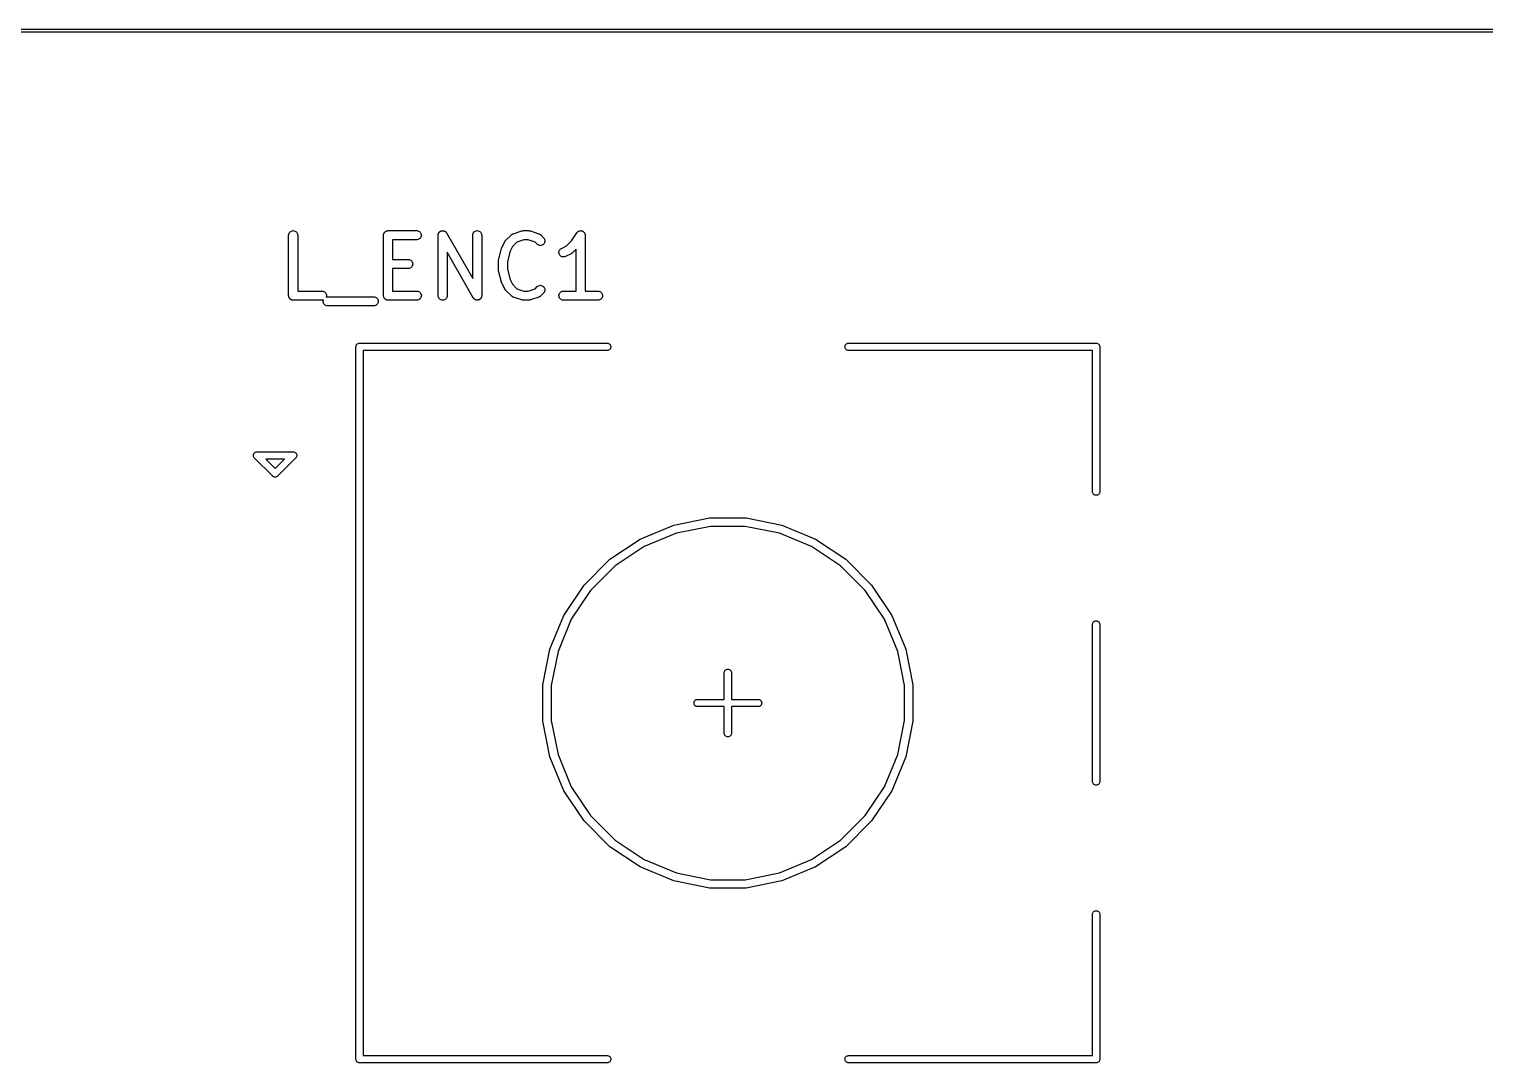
# Model space of a CAD drawing. Header units: millimetres. Extents: x 17 to 402, y -127 to -24.
# Drawn here: x 40.76 to 64.87, y -42.5 to -25.38 of the extents above; entities that cross this region are included whole.
import ezdxf

# ---------------------------------------------------------------- set-up
doc = ezdxf.new("R2010")
doc.units = ezdxf.units.MM
doc.header["$LTSCALE"] = 25.4
doc.layers.add('BLACK', color=7, linetype='CONTINUOUS')

msp = doc.modelspace()

# ---------------------------------------------------------------- linework, layer by layer
at = {"layer": 'BLACK', "linetype": 'Continuous'}
for p, q in [((19.049, -25.375), (400.05, -25.375)), ((400.05, -25.425), (19.05, -25.425)), ((45.056, -28.787), (45.058, -28.773)), ((45.056, -28.788), (45.056, -28.787)), ((45.056, -29.788), (45.056, -28.788)), ((45.058, -28.773), (45.062, -28.759)), ((45.062, -28.759), (45.069, -28.746)), ((45.069, -28.746), (45.079, -28.735)), ((45.079, -28.735), (45.09, -28.726)), ((45.09, -28.726), (45.103, -28.719)), ((45.103, -28.719), (45.117, -28.715)), ((45.117, -28.715), (45.131, -28.713)), ((45.131, -28.713), (45.146, -28.715)), ((45.146, -28.715), (45.16, -28.719)), ((45.16, -28.719), (45.173, -28.726)), ((45.173, -28.726), (45.184, -28.736)), ((45.184, -28.736), (45.193, -28.747)), ((45.193, -28.747), (45.2, -28.76)), ((45.2, -28.76), (45.205, -28.774)), ((45.205, -28.774), (45.206, -28.788)), ((45.206, -28.788), (45.206, -29.713)), ((46.628, -28.78), (46.629, -28.773)), ((46.628, -28.787), (46.628, -28.78)), ((46.628, -28.788), (46.628, -28.787)), ((46.628, -29.788), (46.628, -28.788)), ((46.628, -28.788), (46.628, -28.788)), ((46.628, -28.788), (46.628, -28.788)), ((46.628, -28.788), (46.628, -28.788)), ((46.629, -28.773), (46.631, -28.766)), ((46.629, -28.773), (46.629, -28.773)), ((46.629, -28.773), (46.629, -28.773)), ((46.631, -28.766), (46.633, -28.759)), ((46.633, -28.759), (46.637, -28.753)), ((46.633, -28.759), (46.633, -28.759)), ((46.633, -28.759), (46.633, -28.759)), ((46.637, -28.753), (46.64, -28.746)), ((46.64, -28.746), (46.645, -28.741)), ((46.64, -28.746), (46.64, -28.746)), ((46.64, -28.746), (46.64, -28.746)), ((46.645, -28.741), (46.65, -28.735)), ((46.65, -28.735), (46.655, -28.73)), ((46.65, -28.735), (46.65, -28.735)), ((46.65, -28.735), (46.65, -28.735)), ((46.655, -28.73), (46.661, -28.726)), ((46.661, -28.726), (46.668, -28.722)), ((46.661, -28.726), (46.661, -28.726)), ((46.661, -28.726), (46.661, -28.726)), ((46.668, -28.722), (46.674, -28.719)), ((46.674, -28.719), (46.681, -28.717)), ((46.674, -28.719), (46.674, -28.719)), ((46.674, -28.719), (46.674, -28.719)), ((46.681, -28.717), (46.688, -28.715)), ((46.688, -28.715), (46.695, -28.714)), ((46.688, -28.715), (46.688, -28.715)), ((46.688, -28.715), (46.688, -28.715)), ((46.695, -28.714), (46.702, -28.713)), ((46.702, -28.713), (47.179, -28.713)), ((47.179, -28.863), (46.777, -28.863)), ((46.777, -28.863), (46.777, -29.19)), ((47.179, -28.713), (47.18, -28.713)), ((47.193, -28.862), (47.179, -28.863)), ((47.18, -28.713), (47.194, -28.715)), ((47.207, -28.858), (47.193, -28.862)), ((47.194, -28.715), (47.208, -28.72)), ((47.22, -28.851), (47.207, -28.858)), ((47.208, -28.72), (47.221, -28.726)), ((47.232, -28.842), (47.22, -28.851)), ((47.221, -28.726), (47.232, -28.736)), ((47.232, -28.736), (47.241, -28.747)), ((47.241, -28.83), (47.232, -28.842)), ((47.241, -28.747), (47.248, -28.76)), ((47.248, -28.818), (47.241, -28.83)), ((47.248, -28.76), (47.252, -28.774)), ((47.252, -28.803), (47.248, -28.818)), ((47.252, -28.774), (47.254, -28.789)), ((47.254, -28.789), (47.252, -28.803)), ((47.532, -28.787), (47.533, -28.785)), ((47.532, -28.788), (47.532, -28.787)), ((47.532, -29.788), (47.532, -28.788)), ((47.533, -28.777), (47.534, -28.773)), ((47.533, -28.782), (47.533, -28.777)), ((47.533, -28.785), (47.533, -28.782)), ((47.534, -28.773), (47.535, -28.77)), ((47.535, -28.768), (47.537, -28.763)), ((47.535, -28.77), (47.535, -28.768)), ((47.537, -28.763), (47.538, -28.759)), ((47.538, -28.759), (47.539, -28.757)), ((47.539, -28.757), (47.54, -28.754)), ((47.54, -28.754), (47.543, -28.75)), ((47.543, -28.75), (47.545, -28.746)), ((47.545, -28.746), (47.547, -28.744)), ((47.547, -28.744), (47.548, -28.742)), ((47.548, -28.742), (47.552, -28.739)), ((47.552, -28.739), (47.555, -28.735)), ((47.555, -28.735), (47.557, -28.733)), ((47.557, -28.733), (47.558, -28.731)), ((47.558, -28.731), (47.562, -28.729)), ((47.562, -28.729), (47.566, -28.726)), ((47.566, -28.726), (47.568, -28.724)), ((47.568, -28.724), (47.57, -28.723)), ((47.57, -28.723), (47.575, -28.721)), ((47.575, -28.721), (47.579, -28.719)), ((47.579, -28.719), (47.582, -28.718)), ((47.582, -28.718), (47.584, -28.717)), ((47.584, -28.717), (47.588, -28.716)), ((47.588, -28.716), (47.593, -28.715)), ((47.593, -28.715), (47.596, -28.714)), ((47.596, -28.714), (47.598, -28.714)), ((47.598, -28.714), (47.603, -28.714)), ((47.603, -28.714), (47.608, -28.713)), ((47.608, -28.713), (47.61, -28.714)), ((47.61, -28.714), (47.613, -28.714)), ((47.613, -28.714), (47.617, -28.714)), ((47.617, -28.714), (47.622, -28.715)), ((47.622, -28.715), (47.625, -28.716)), ((47.625, -28.716), (47.627, -28.716)), ((47.627, -28.716), (47.632, -28.718)), ((47.632, -28.718), (47.636, -28.719)), ((47.636, -28.719), (47.638, -28.721)), ((47.638, -28.721), (47.641, -28.721)), ((47.641, -28.721), (47.645, -28.724)), ((47.645, -28.724), (47.649, -28.726)), ((47.649, -28.726), (47.651, -28.728)), ((47.651, -28.728), (47.653, -28.729)), ((47.653, -28.729), (47.657, -28.732)), ((47.657, -28.732), (47.66, -28.736)), ((47.66, -28.736), (47.662, -28.738)), ((47.662, -28.738), (47.664, -28.739)), ((47.664, -28.739), (47.667, -28.743)), ((47.667, -28.743), (47.67, -28.747)), ((47.67, -28.747), (47.671, -28.749)), ((47.671, -28.749), (47.672, -28.751)), ((47.672, -28.751), (48.104, -29.506)), ((48.104, -28.787), (48.105, -28.773)), ((48.104, -28.788), (48.104, -28.787)), ((48.104, -29.506), (48.104, -28.788)), ((48.105, -28.773), (48.11, -28.759)), ((48.11, -28.759), (48.117, -28.746)), ((48.117, -28.746), (48.126, -28.735)), ((48.126, -28.735), (48.138, -28.726)), ((48.138, -28.726), (48.151, -28.719)), ((48.151, -28.719), (48.164, -28.715)), ((48.164, -28.715), (48.179, -28.713)), ((48.179, -28.713), (48.194, -28.715)), ((48.194, -28.715), (48.208, -28.719)), ((48.208, -28.719), (48.221, -28.726)), ((48.221, -28.726), (48.232, -28.736)), ((48.232, -28.736), (48.241, -28.747)), ((48.241, -28.747), (48.248, -28.76)), ((48.248, -28.76), (48.252, -28.774)), ((48.252, -28.774), (48.254, -28.788)), ((48.254, -28.788), (48.254, -29.788)), ((48.588, -28.993), (48.635, -28.898)), ((48.635, -28.898), (48.636, -28.897)), ((48.636, -28.897), (48.638, -28.893)), ((48.638, -28.893), (48.64, -28.889)), ((48.64, -28.889), (48.642, -28.887)), ((48.642, -28.887), (48.644, -28.884)), ((48.644, -28.884), (48.647, -28.882)), ((48.647, -28.882), (48.649, -28.878)), ((48.649, -28.878), (48.745, -28.783)), ((48.745, -28.782), (48.747, -28.781)), ((48.745, -28.783), (48.745, -28.782)), ((48.747, -28.781), (48.749, -28.779)), ((48.749, -28.779), (48.753, -28.776)), ((48.753, -28.776), (48.757, -28.773)), ((48.757, -28.773), (48.759, -28.772)), ((48.759, -28.772), (48.761, -28.771)), ((48.761, -28.771), (48.765, -28.769)), ((48.838, -28.902), (48.764, -28.976)), ((48.765, -28.769), (48.77, -28.766)), ((48.77, -28.766), (48.772, -28.766)), ((48.772, -28.766), (48.774, -28.765)), ((48.774, -28.765), (48.917, -28.717)), ((48.953, -28.863), (48.838, -28.902)), ((48.917, -28.717), (48.918, -28.717)), ((48.918, -28.717), (48.922, -28.716)), ((48.922, -28.716), (48.926, -28.715)), ((48.926, -28.715), (48.929, -28.714)), ((48.929, -28.714), (48.932, -28.714)), ((48.932, -28.714), (48.936, -28.714)), ((48.936, -28.714), (48.94, -28.713)), ((48.94, -28.713), (49.036, -28.713)), ((49.024, -28.863), (48.953, -28.863)), ((49.138, -28.902), (49.024, -28.863)), ((49.036, -28.713), (49.037, -28.713)), ((49.037, -28.713), (49.041, -28.714)), ((49.041, -28.714), (49.045, -28.714)), ((49.045, -28.714), (49.048, -28.715)), ((49.048, -28.715), (49.051, -28.715)), ((49.051, -28.715), (49.055, -28.716)), ((49.055, -28.716), (49.06, -28.717)), ((49.06, -28.717), (49.202, -28.765)), ((49.173, -28.937), (49.138, -28.902)), ((49.202, -28.765), (49.203, -28.765)), ((49.203, -28.765), (49.205, -28.766)), ((49.205, -28.766), (49.207, -28.767)), ((49.207, -28.767), (49.212, -28.769)), ((49.212, -28.769), (49.217, -28.771)), ((49.217, -28.771), (49.218, -28.773)), ((49.218, -28.773), (49.22, -28.774)), ((49.22, -28.774), (49.224, -28.777)), ((49.224, -28.777), (49.229, -28.78)), ((49.229, -28.78), (49.23, -28.782)), ((49.23, -28.782), (49.232, -28.783)), ((49.232, -28.783), (49.279, -28.831)), ((49.279, -28.831), (49.28, -28.831)), ((49.288, -28.926), (49.279, -28.937)), ((49.28, -28.831), (49.289, -28.843)), ((49.295, -28.913), (49.288, -28.926)), ((49.289, -28.843), (49.296, -28.856)), ((49.3, -28.899), (49.295, -28.913)), ((49.296, -28.856), (49.3, -28.87)), ((49.3, -28.87), (49.301, -28.884)), ((49.301, -28.884), (49.3, -28.899)), ((49.658, -28.965), (49.739, -28.883)), ((49.739, -28.883), (49.83, -28.747)), ((49.83, -28.747), (49.831, -28.746)), ((49.831, -28.746), (49.836, -28.74)), ((49.831, -28.746), (49.831, -28.746)), ((49.831, -28.746), (49.831, -28.746)), ((49.831, -28.746), (49.831, -28.746)), ((49.836, -28.74), (49.84, -28.735)), ((49.84, -28.735), (49.846, -28.73)), ((49.84, -28.735), (49.84, -28.735)), ((49.84, -28.735), (49.84, -28.735)), ((49.846, -28.73), (49.852, -28.726)), ((49.852, -28.726), (49.859, -28.722)), ((49.852, -28.726), (49.852, -28.726)), ((49.852, -28.726), (49.852, -28.726)), ((49.859, -28.722), (49.865, -28.719)), ((49.865, -28.719), (49.872, -28.717)), ((49.865, -28.719), (49.865, -28.719)), ((49.865, -28.719), (49.865, -28.719)), ((49.872, -28.717), (49.879, -28.715)), ((49.879, -28.715), (49.886, -28.714)), ((49.879, -28.715), (49.879, -28.715)), ((49.879, -28.715), (49.879, -28.715)), ((49.886, -28.714), (49.893, -28.713)), ((49.893, -28.713), (49.893, -28.713)), ((49.893, -28.713), (49.901, -28.714)), ((49.893, -28.713), (49.893, -28.713)), ((49.901, -28.714), (49.908, -28.715)), ((49.908, -28.715), (49.908, -28.715)), ((49.908, -28.715), (49.908, -28.715)), ((49.908, -28.715), (49.916, -28.717)), ((49.916, -28.717), (49.922, -28.719)), ((49.922, -28.719), (49.922, -28.719)), ((49.922, -28.719), (49.922, -28.719)), ((49.922, -28.719), (49.929, -28.723)), ((49.929, -28.723), (49.935, -28.726)), ((49.935, -28.726), (49.935, -28.726)), ((49.935, -28.726), (49.935, -28.726)), ((49.935, -28.726), (49.94, -28.731)), ((49.94, -28.731), (49.946, -28.736)), ((49.946, -28.736), (49.946, -28.736)), ((49.946, -28.736), (49.946, -28.736)), ((49.946, -28.736), (49.951, -28.742)), ((49.951, -28.742), (49.955, -28.747)), ((49.955, -28.747), (49.955, -28.747)), ((49.955, -28.747), (49.955, -28.747)), ((49.955, -28.747), (49.959, -28.754)), ((49.959, -28.754), (49.962, -28.76)), ((49.962, -28.76), (49.962, -28.76)), ((49.962, -28.76), (49.962, -28.76)), ((49.962, -28.76), (49.964, -28.767)), ((49.964, -28.767), (49.966, -28.774)), ((49.966, -28.774), (49.966, -28.774)), ((49.966, -28.774), (49.966, -28.774)), ((49.966, -28.774), (49.967, -28.781)), ((49.967, -28.781), (49.968, -28.788)), ((49.968, -28.788), (49.968, -29.713)), ((48.113, -29.826), (47.682, -29.071)), ((47.682, -29.071), (47.682, -29.788)), ((48.534, -29.199), (48.582, -29.008)), ((48.582, -29.008), (48.582, -29.007)), ((48.582, -29.007), (48.582, -29.007)), ((48.582, -29.007), (48.583, -29.007)), ((48.583, -29.007), (48.585, -29)), ((48.585, -29), (48.587, -28.994)), ((48.587, -28.994), (48.588, -28.993)), ((48.588, -28.993), (48.588, -28.993)), ((48.726, -29.053), (48.682, -29.226)), ((48.764, -28.976), (48.726, -29.053)), ((49.185, -28.946), (49.173, -28.937)), ((49.198, -28.953), (49.185, -28.946)), ((49.211, -28.957), (49.198, -28.953)), ((49.226, -28.959), (49.211, -28.957)), ((49.24, -28.957), (49.226, -28.959)), ((49.255, -28.953), (49.24, -28.957)), ((49.268, -28.946), (49.255, -28.953)), ((49.279, -28.937), (49.268, -28.946)), ((49.532, -29.079), (49.533, -29.064)), ((49.535, -29.093), (49.532, -29.079)), ((49.533, -29.064), (49.536, -29.05)), ((49.54, -29.107), (49.535, -29.093)), ((49.536, -29.05), (49.542, -29.037)), ((49.548, -29.12), (49.54, -29.107)), ((49.542, -29.037), (49.551, -29.025)), ((49.557, -29.13), (49.548, -29.12)), ((49.551, -29.025), (49.561, -29.015)), ((49.569, -29.139), (49.557, -29.13)), ((49.561, -29.015), (49.574, -29.007)), ((49.583, -29.145), (49.569, -29.139)), ((49.574, -29.007), (49.658, -28.965)), ((49.597, -29.148), (49.583, -29.145)), ((49.612, -29.149), (49.597, -29.148)), ((49.626, -29.147), (49.612, -29.149)), ((49.64, -29.142), (49.626, -29.147)), ((49.641, -29.141), (49.64, -29.142)), ((49.736, -29.094), (49.641, -29.141)), ((49.74, -29.091), (49.736, -29.094)), ((49.743, -29.089), (49.74, -29.091)), ((49.746, -29.087), (49.743, -29.089)), ((49.748, -29.086), (49.746, -29.087)), ((49.751, -29.083), (49.748, -29.086)), ((49.755, -29.08), (49.751, -29.083)), ((49.756, -29.079), (49.755, -29.08)), ((49.818, -29.017), (49.756, -29.079)), ((49.818, -29.713), (49.818, -29.017)), ((46.777, -29.19), (47.036, -29.19)), ((47.036, -29.34), (46.777, -29.34)), ((46.777, -29.34), (46.777, -29.713)), ((47.036, -29.19), (47.037, -29.19)), ((47.05, -29.338), (47.036, -29.34)), ((47.037, -29.19), (47.051, -29.191)), ((47.064, -29.334), (47.05, -29.338)), ((47.051, -29.191), (47.065, -29.196)), ((47.077, -29.327), (47.064, -29.334)), ((47.065, -29.196), (47.078, -29.203)), ((47.089, -29.318), (47.077, -29.327)), ((47.078, -29.203), (47.089, -29.212)), ((47.089, -29.212), (47.098, -29.223)), ((47.098, -29.307), (47.089, -29.318)), ((47.098, -29.223), (47.105, -29.236)), ((47.105, -29.294), (47.098, -29.307)), ((47.105, -29.236), (47.109, -29.251)), ((47.109, -29.28), (47.105, -29.294)), ((47.109, -29.251), (47.111, -29.265)), ((47.111, -29.265), (47.109, -29.28)), ((48.532, -29.213), (48.533, -29.207)), ((48.532, -29.215), (48.532, -29.213)), ((48.532, -29.216), (48.532, -29.215)), ((48.532, -29.217), (48.532, -29.216)), ((48.532, -29.36), (48.532, -29.217)), ((48.532, -29.361), (48.532, -29.36)), ((48.532, -29.362), (48.532, -29.361)), ((48.533, -29.368), (48.532, -29.362)), ((48.533, -29.207), (48.534, -29.201)), ((48.534, -29.374), (48.533, -29.368)), ((48.534, -29.2), (48.534, -29.199)), ((48.534, -29.201), (48.534, -29.2)), ((48.534, -29.376), (48.534, -29.374)), ((48.534, -29.377), (48.534, -29.376)), ((48.534, -29.378), (48.534, -29.377)), ((48.582, -29.568), (48.534, -29.378)), ((48.682, -29.226), (48.682, -29.35)), ((48.682, -29.35), (48.726, -29.524)), ((48.582, -29.569), (48.582, -29.568)), ((48.585, -29.576), (48.582, -29.569)), ((48.582, -29.569), (48.582, -29.569)), ((48.587, -29.582), (48.585, -29.576)), ((48.587, -29.583), (48.587, -29.582)), ((48.588, -29.584), (48.587, -29.583)), ((48.587, -29.583), (48.587, -29.583)), ((48.635, -29.679), (48.588, -29.584)), ((48.726, -29.524), (48.764, -29.601)), ((48.764, -29.601), (48.838, -29.675)), ((49.138, -29.675), (49.173, -29.64)), ((49.173, -29.64), (49.174, -29.639)), ((49.174, -29.639), (49.185, -29.63)), ((49.185, -29.63), (49.198, -29.624)), ((49.198, -29.624), (49.213, -29.619)), ((49.213, -29.619), (49.227, -29.618)), ((49.227, -29.618), (49.241, -29.62)), ((49.241, -29.62), (49.255, -29.624)), ((49.255, -29.624), (49.268, -29.631)), ((49.268, -29.631), (49.28, -29.641)), ((49.28, -29.641), (49.289, -29.652)), ((49.289, -29.652), (49.296, -29.665)), ((45.057, -29.795), (45.056, -29.788)), ((45.057, -29.802), (45.057, -29.795)), ((45.057, -29.803), (45.057, -29.802)), ((45.059, -29.81), (45.057, -29.803)), ((45.057, -29.803), (45.057, -29.803)), ((45.061, -29.817), (45.059, -29.81)), ((45.062, -29.817), (45.061, -29.817)), ((45.065, -29.823), (45.062, -29.817)), ((45.062, -29.817), (45.062, -29.817)), ((45.068, -29.83), (45.065, -29.823)), ((45.073, -29.835), (45.068, -29.83)), ((45.068, -29.83), (45.068, -29.83)), ((45.068, -29.83), (45.068, -29.83)), ((45.077, -29.841), (45.073, -29.835)), ((45.078, -29.841), (45.077, -29.841)), ((45.083, -29.846), (45.078, -29.841)), ((45.078, -29.841), (45.078, -29.841)), ((45.089, -29.85), (45.083, -29.846)), ((45.089, -29.851), (45.089, -29.85)), ((45.089, -29.85), (45.089, -29.85)), ((45.095, -29.854), (45.089, -29.851)), ((45.102, -29.857), (45.095, -29.854)), ((45.109, -29.86), (45.102, -29.857)), ((45.102, -29.857), (45.102, -29.857)), ((45.102, -29.857), (45.102, -29.857)), ((45.115, -29.862), (45.109, -29.86)), ((45.116, -29.862), (45.115, -29.862)), ((45.123, -29.863), (45.116, -29.862)), ((45.116, -29.862), (45.116, -29.862)), ((45.13, -29.863), (45.123, -29.863)), ((45.131, -29.863), (45.13, -29.863)), ((45.13, -29.863), (45.13, -29.863)), ((45.13, -29.863), (45.13, -29.863)), ((45.13, -29.863), (45.13, -29.863)), ((45.607, -29.863), (45.131, -29.863)), ((45.206, -29.713), (45.607, -29.713)), ((45.607, -29.713), (45.608, -29.713)), ((45.622, -29.862), (45.607, -29.863)), ((45.608, -29.713), (45.623, -29.715)), ((45.632, -29.859), (45.622, -29.862)), ((45.623, -29.715), (45.637, -29.72)), ((45.628, -29.883), (45.629, -29.869)), ((45.629, -29.898), (45.628, -29.883)), ((45.629, -29.869), (45.632, -29.859)), ((45.633, -29.912), (45.629, -29.898)), ((45.637, -29.72), (45.65, -29.726)), ((45.65, -29.726), (45.661, -29.736)), ((45.661, -29.736), (45.67, -29.747)), ((45.67, -29.747), (45.677, -29.76)), ((45.677, -29.76), (45.681, -29.774)), ((45.681, -29.803), (45.678, -29.813)), ((45.678, -29.813), (45.688, -29.81)), ((45.681, -29.774), (45.682, -29.789)), ((45.682, -29.789), (45.681, -29.803)), ((45.688, -29.81), (45.702, -29.809)), ((45.702, -29.809), (46.464, -29.809)), ((46.464, -29.809), (46.465, -29.809)), ((46.465, -29.809), (46.48, -29.81)), ((46.48, -29.81), (46.494, -29.815)), ((46.494, -29.815), (46.507, -29.822)), ((46.507, -29.822), (46.518, -29.831)), ((46.518, -29.831), (46.527, -29.842)), ((46.527, -29.842), (46.534, -29.855)), ((46.534, -29.855), (46.538, -29.87)), ((46.538, -29.899), (46.534, -29.913)), ((46.538, -29.87), (46.539, -29.884)), ((46.539, -29.884), (46.538, -29.899)), ((46.628, -29.795), (46.628, -29.788)), ((46.629, -29.802), (46.628, -29.795)), ((46.629, -29.803), (46.629, -29.802)), ((46.631, -29.81), (46.629, -29.803)), ((46.629, -29.803), (46.629, -29.803)), ((46.633, -29.817), (46.631, -29.81)), ((46.636, -29.823), (46.633, -29.817)), ((46.633, -29.817), (46.633, -29.817)), ((46.633, -29.817), (46.633, -29.817)), ((46.64, -29.83), (46.636, -29.823)), ((46.645, -29.835), (46.64, -29.83)), ((46.64, -29.83), (46.64, -29.83)), ((46.64, -29.83), (46.64, -29.83)), ((46.649, -29.841), (46.645, -29.835)), ((46.655, -29.846), (46.649, -29.841)), ((46.649, -29.841), (46.649, -29.841)), ((46.649, -29.841), (46.649, -29.841)), ((46.66, -29.85), (46.655, -29.846)), ((46.661, -29.851), (46.66, -29.85)), ((46.66, -29.85), (46.66, -29.85)), ((46.667, -29.854), (46.661, -29.851)), ((46.673, -29.857), (46.667, -29.854)), ((46.68, -29.86), (46.673, -29.857)), ((46.673, -29.857), (46.673, -29.857)), ((46.673, -29.857), (46.673, -29.857)), ((46.687, -29.862), (46.68, -29.86)), ((46.694, -29.863), (46.687, -29.862)), ((46.687, -29.862), (46.687, -29.862)), ((46.687, -29.862), (46.687, -29.862)), ((46.701, -29.863), (46.694, -29.863)), ((46.702, -29.863), (46.701, -29.863)), ((47.179, -29.863), (46.702, -29.863)), ((46.702, -29.863), (46.702, -29.863)), ((46.702, -29.863), (46.702, -29.863)), ((46.702, -29.863), (46.702, -29.863)), ((46.777, -29.713), (47.179, -29.713)), ((47.179, -29.713), (47.18, -29.713)), ((47.193, -29.862), (47.179, -29.863)), ((47.18, -29.713), (47.194, -29.715)), ((47.207, -29.858), (47.193, -29.862)), ((47.194, -29.715), (47.208, -29.72)), ((47.22, -29.851), (47.207, -29.858)), ((47.208, -29.72), (47.221, -29.726)), ((47.232, -29.842), (47.22, -29.851)), ((47.221, -29.726), (47.232, -29.736)), ((47.232, -29.736), (47.241, -29.747)), ((47.241, -29.83), (47.232, -29.842)), ((47.241, -29.747), (47.248, -29.76)), ((47.248, -29.818), (47.241, -29.83)), ((47.248, -29.76), (47.252, -29.774)), ((47.252, -29.803), (47.248, -29.818)), ((47.252, -29.774), (47.254, -29.789)), ((47.254, -29.789), (47.252, -29.803)), ((47.534, -29.803), (47.532, -29.788)), ((47.538, -29.817), (47.534, -29.803)), ((47.545, -29.83), (47.538, -29.817)), ((47.554, -29.841), (47.545, -29.83)), ((47.565, -29.851), (47.554, -29.841)), ((47.578, -29.857), (47.565, -29.851)), ((47.592, -29.862), (47.578, -29.857)), ((47.607, -29.863), (47.592, -29.862)), ((47.621, -29.862), (47.607, -29.863)), ((47.635, -29.858), (47.621, -29.862)), ((47.648, -29.851), (47.635, -29.858)), ((47.66, -29.842), (47.648, -29.851)), ((47.669, -29.831), (47.66, -29.842)), ((47.676, -29.818), (47.669, -29.831)), ((47.681, -29.804), (47.676, -29.818)), ((47.682, -29.789), (47.681, -29.804)), ((47.682, -29.788), (47.682, -29.789)), ((48.115, -29.828), (48.113, -29.826)), ((48.116, -29.83), (48.115, -29.828)), ((48.119, -29.834), (48.116, -29.83)), ((48.122, -29.838), (48.119, -29.834)), ((48.124, -29.839), (48.122, -29.838)), ((48.125, -29.841), (48.124, -29.839)), ((48.129, -29.844), (48.125, -29.841)), ((48.132, -29.848), (48.129, -29.844)), ((48.135, -29.849), (48.132, -29.848)), ((48.137, -29.851), (48.135, -29.849)), ((48.141, -29.853), (48.137, -29.851)), ((48.145, -29.855), (48.141, -29.853)), ((48.147, -29.856), (48.145, -29.855)), ((48.15, -29.857), (48.147, -29.856)), ((48.154, -29.859), (48.15, -29.857)), ((48.159, -29.861), (48.154, -29.859)), ((48.161, -29.861), (48.159, -29.861)), ((48.163, -29.862), (48.161, -29.861)), ((48.168, -29.862), (48.163, -29.862)), ((48.173, -29.863), (48.168, -29.862)), ((48.176, -29.863), (48.173, -29.863)), ((48.178, -29.863), (48.176, -29.863)), ((48.183, -29.863), (48.178, -29.863)), ((48.188, -29.863), (48.183, -29.863)), ((48.19, -29.862), (48.188, -29.863)), ((48.193, -29.862), (48.19, -29.862)), ((48.197, -29.861), (48.193, -29.862)), ((48.202, -29.86), (48.197, -29.861)), ((48.204, -29.859), (48.202, -29.86)), ((48.207, -29.858), (48.204, -29.859)), ((48.211, -29.856), (48.207, -29.858)), ((48.215, -29.854), (48.211, -29.856)), ((48.217, -29.852), (48.215, -29.854)), ((48.22, -29.851), (48.217, -29.852)), ((48.223, -29.848), (48.22, -29.851)), ((48.227, -29.845), (48.223, -29.848)), ((48.229, -29.843), (48.227, -29.845)), ((48.231, -29.842), (48.229, -29.843)), ((48.234, -29.838), (48.231, -29.842)), ((48.237, -29.835), (48.234, -29.838)), ((48.239, -29.833), (48.237, -29.835)), ((48.24, -29.831), (48.239, -29.833)), ((48.243, -29.826), (48.24, -29.831)), ((48.246, -29.822), (48.243, -29.826)), ((48.248, -29.818), (48.246, -29.82)), ((48.246, -29.82), (48.246, -29.822)), ((48.249, -29.813), (48.248, -29.818)), ((48.251, -29.809), (48.249, -29.813)), ((48.252, -29.804), (48.251, -29.806)), ((48.251, -29.806), (48.251, -29.809)), ((48.253, -29.799), (48.252, -29.804)), ((48.254, -29.789), (48.253, -29.792)), ((48.253, -29.792), (48.253, -29.794)), ((48.253, -29.794), (48.253, -29.799)), ((48.254, -29.788), (48.254, -29.789)), ((48.638, -29.683), (48.635, -29.679)), ((48.639, -29.686), (48.638, -29.683)), ((48.642, -29.689), (48.639, -29.686)), ((48.643, -29.691), (48.642, -29.689)), ((48.646, -29.695), (48.643, -29.691)), ((48.649, -29.698), (48.646, -29.695)), ((48.745, -29.794), (48.649, -29.698)), ((48.649, -29.698), (48.649, -29.698)), ((48.746, -29.795), (48.745, -29.794)), ((48.748, -29.797), (48.746, -29.795)), ((48.752, -29.8), (48.748, -29.797)), ((48.756, -29.803), (48.752, -29.8)), ((48.758, -29.804), (48.756, -29.803)), ((48.76, -29.805), (48.758, -29.804)), ((48.764, -29.808), (48.76, -29.805)), ((48.769, -29.81), (48.764, -29.808)), ((48.771, -29.811), (48.769, -29.81)), ((48.773, -29.811), (48.771, -29.811)), ((48.774, -29.812), (48.773, -29.811)), ((48.917, -29.859), (48.774, -29.812)), ((48.838, -29.675), (48.953, -29.713)), ((48.921, -29.86), (48.917, -29.859)), ((48.925, -29.862), (48.921, -29.86)), ((48.928, -29.862), (48.925, -29.862)), ((48.931, -29.863), (48.928, -29.862)), ((48.935, -29.863), (48.931, -29.863)), ((48.939, -29.863), (48.935, -29.863)), ((48.94, -29.863), (48.939, -29.863)), ((49.036, -29.863), (48.94, -29.863)), ((48.953, -29.713), (49.024, -29.713)), ((49.024, -29.713), (49.138, -29.675)), ((49.04, -29.863), (49.036, -29.863)), ((49.044, -29.863), (49.04, -29.863)), ((49.047, -29.862), (49.044, -29.863)), ((49.05, -29.862), (49.047, -29.862)), ((49.054, -29.861), (49.05, -29.862)), ((49.059, -29.86), (49.054, -29.861)), ((49.06, -29.859), (49.059, -29.86)), ((49.202, -29.812), (49.06, -29.859)), ((49.204, -29.811), (49.202, -29.812)), ((49.206, -29.81), (49.204, -29.811)), ((49.211, -29.808), (49.206, -29.81)), ((49.216, -29.806), (49.211, -29.808)), ((49.218, -29.805), (49.216, -29.806)), ((49.219, -29.804), (49.218, -29.805)), ((49.223, -29.801), (49.219, -29.804)), ((49.228, -29.798), (49.223, -29.801)), ((49.229, -29.796), (49.228, -29.798)), ((49.231, -29.794), (49.229, -29.796)), ((49.232, -29.794), (49.231, -29.794)), ((49.279, -29.746), (49.232, -29.794)), ((49.288, -29.735), (49.279, -29.746)), ((49.296, -29.722), (49.288, -29.735)), ((49.296, -29.665), (49.3, -29.679)), ((49.3, -29.708), (49.296, -29.722)), ((49.3, -29.679), (49.301, -29.693)), ((49.301, -29.693), (49.3, -29.708)), ((49.532, -29.788), (49.534, -29.773)), ((49.534, -29.802), (49.532, -29.788)), ((49.534, -29.773), (49.538, -29.759)), ((49.538, -29.817), (49.534, -29.802)), ((49.538, -29.759), (49.545, -29.746)), ((49.544, -29.83), (49.538, -29.817)), ((49.554, -29.841), (49.544, -29.83)), ((49.545, -29.746), (49.554, -29.735)), ((49.554, -29.735), (49.566, -29.726)), ((49.565, -29.85), (49.554, -29.841)), ((49.578, -29.857), (49.565, -29.85)), ((49.566, -29.726), (49.579, -29.719)), ((49.592, -29.862), (49.578, -29.857)), ((49.579, -29.719), (49.593, -29.715)), ((49.606, -29.863), (49.592, -29.862)), ((49.593, -29.715), (49.607, -29.713)), ((49.607, -29.863), (49.606, -29.863)), ((49.607, -29.713), (49.818, -29.713)), ((50.179, -29.863), (49.607, -29.863)), ((49.968, -29.713), (50.179, -29.713)), ((50.179, -29.713), (50.18, -29.713)), ((50.193, -29.862), (50.179, -29.863)), ((50.18, -29.713), (50.194, -29.715)), ((50.207, -29.858), (50.193, -29.862)), ((50.194, -29.715), (50.208, -29.72)), ((50.22, -29.851), (50.207, -29.858)), ((50.208, -29.72), (50.221, -29.726)), ((50.232, -29.842), (50.22, -29.851)), ((50.221, -29.726), (50.232, -29.736)), ((50.232, -29.736), (50.241, -29.747)), ((50.241, -29.83), (50.232, -29.842)), ((50.241, -29.747), (50.248, -29.76)), ((50.248, -29.818), (50.241, -29.83)), ((50.248, -29.76), (50.252, -29.774)), ((50.252, -29.803), (50.248, -29.818)), ((50.252, -29.774), (50.254, -29.789)), ((50.254, -29.789), (50.252, -29.803)), ((45.64, -29.925), (45.633, -29.912)), ((45.649, -29.936), (45.64, -29.925)), ((45.66, -29.946), (45.649, -29.936)), ((45.673, -29.952), (45.66, -29.946)), ((45.687, -29.957), (45.673, -29.952)), ((45.701, -29.959), (45.687, -29.957)), ((45.702, -29.959), (45.701, -29.959)), ((46.464, -29.959), (45.702, -29.959)), ((46.479, -29.957), (46.464, -29.959)), ((46.493, -29.953), (46.479, -29.957)), ((46.506, -29.946), (46.493, -29.953)), ((46.517, -29.937), (46.506, -29.946)), ((46.526, -29.926), (46.517, -29.937)), ((46.534, -29.913), (46.526, -29.926)), ((46.172, -30.624), (46.175, -30.613)), ((46.175, -30.613), (46.181, -30.602)), ((46.181, -30.602), (46.188, -30.593)), ((46.188, -30.593), (46.198, -30.586)), ((46.198, -30.586), (46.208, -30.58)), ((46.208, -30.58), (46.219, -30.577)), ((46.219, -30.577), (46.228, -30.576)), ((46.228, -30.576), (46.231, -30.576)), ((46.231, -30.576), (46.234, -30.576)), ((46.234, -30.576), (50.334, -30.576)), ((50.334, -30.576), (50.343, -30.577)), ((50.343, -30.577), (50.354, -30.58)), ((50.354, -30.58), (50.364, -30.586)), ((50.364, -30.586), (50.374, -30.593)), ((50.374, -30.593), (50.381, -30.602)), ((50.381, -30.602), (50.387, -30.613)), ((50.387, -30.613), (50.39, -30.624)), ((54.272, -30.624), (54.275, -30.613)), ((54.275, -30.613), (54.281, -30.602)), ((54.281, -30.602), (54.288, -30.593)), ((54.288, -30.593), (54.298, -30.586)), ((54.298, -30.586), (54.308, -30.58)), ((54.308, -30.58), (54.319, -30.577)), ((54.319, -30.577), (54.328, -30.576)), ((54.328, -30.576), (58.428, -30.576)), ((58.428, -30.576), (58.431, -30.576)), ((58.431, -30.576), (58.434, -30.576)), ((58.434, -30.576), (58.434, -30.576)), ((58.434, -30.576), (58.443, -30.577)), ((58.443, -30.577), (58.454, -30.58)), ((58.454, -30.58), (58.464, -30.586)), ((58.464, -30.586), (58.474, -30.593)), ((58.474, -30.593), (58.481, -30.602)), ((58.481, -30.602), (58.487, -30.613)), ((58.487, -30.613), (58.49, -30.624)), ((46.171, -30.636), (46.172, -30.624)), ((46.171, -30.639), (46.171, -30.636)), ((46.171, -42.433), (46.171, -30.639)), ((50.334, -30.696), (46.291, -30.696)), ((46.291, -30.696), (46.291, -42.376)), ((50.343, -30.695), (50.334, -30.696)), ((50.354, -30.692), (50.343, -30.695)), ((50.364, -30.686), (50.354, -30.692)), ((50.374, -30.679), (50.364, -30.686)), ((50.381, -30.669), (50.374, -30.679)), ((50.387, -30.659), (50.381, -30.669)), ((50.39, -30.648), (50.387, -30.659)), ((50.39, -30.624), (50.391, -30.636)), ((50.391, -30.636), (50.39, -30.648)), ((54.271, -30.636), (54.272, -30.624)), ((54.272, -30.648), (54.271, -30.636)), ((54.275, -30.659), (54.272, -30.648)), ((54.281, -30.669), (54.275, -30.659)), ((54.288, -30.679), (54.281, -30.669)), ((54.298, -30.686), (54.288, -30.679)), ((54.308, -30.692), (54.298, -30.686)), ((54.319, -30.695), (54.308, -30.692)), ((54.328, -30.696), (54.319, -30.695)), ((58.371, -30.696), (54.328, -30.696)), ((58.371, -33.039), (58.371, -30.696)), ((58.49, -30.624), (58.491, -30.636)), ((58.491, -30.636), (58.491, -30.639)), ((58.491, -30.639), (58.491, -33.039)), ((44.471, -32.436), (44.472, -32.424)), ((44.472, -32.448), (44.471, -32.436)), ((44.472, -32.424), (44.475, -32.413)), ((44.475, -32.459), (44.472, -32.448)), ((44.475, -32.413), (44.481, -32.403)), ((44.481, -32.47), (44.475, -32.459)), ((44.481, -32.403), (44.488, -32.393)), ((44.486, -32.475), (44.481, -32.47)), ((44.488, -32.479), (44.486, -32.475)), ((44.488, -32.393), (44.497, -32.386)), ((44.491, -32.481), (44.488, -32.479)), ((44.787, -32.776), (44.491, -32.481)), ((44.497, -32.386), (44.508, -32.38)), ((44.508, -32.38), (44.519, -32.377)), ((44.519, -32.377), (44.528, -32.376)), ((44.528, -32.376), (44.528, -32.376)), ((44.528, -32.376), (44.531, -32.376)), ((44.531, -32.376), (44.534, -32.376)), ((44.534, -32.376), (45.128, -32.376)), ((44.676, -32.496), (44.831, -32.651)), ((44.986, -32.496), (44.676, -32.496)), ((44.831, -32.651), (44.986, -32.496)), ((45.171, -32.481), (44.875, -32.776)), ((45.128, -32.376), (45.131, -32.376)), ((45.131, -32.376), (45.134, -32.376)), ((45.134, -32.376), (45.134, -32.376)), ((45.134, -32.376), (45.143, -32.377)), ((45.143, -32.377), (45.154, -32.38)), ((45.154, -32.38), (45.165, -32.386)), ((45.165, -32.386), (45.174, -32.393)), ((45.174, -32.479), (45.171, -32.481)), ((45.174, -32.393), (45.181, -32.403)), ((45.175, -32.476), (45.174, -32.479)), ((45.181, -32.47), (45.175, -32.476)), ((45.175, -32.476), (45.175, -32.476)), ((45.181, -32.403), (45.187, -32.413)), ((45.187, -32.459), (45.181, -32.47)), ((45.187, -32.413), (45.19, -32.424)), ((45.19, -32.448), (45.187, -32.459)), ((45.187, -32.459), (45.187, -32.459)), ((45.19, -32.424), (45.191, -32.436)), ((45.191, -32.436), (45.19, -32.448)), ((44.788, -32.779), (44.787, -32.776)), ((44.791, -32.78), (44.788, -32.779)), ((44.797, -32.786), (44.791, -32.78)), ((44.791, -32.78), (44.791, -32.78)), ((44.808, -32.792), (44.797, -32.786)), ((44.819, -32.795), (44.808, -32.792)), ((44.854, -32.792), (44.843, -32.795)), ((44.865, -32.786), (44.854, -32.792)), ((44.871, -32.78), (44.865, -32.786)), ((44.874, -32.779), (44.871, -32.78)), ((44.871, -32.78), (44.871, -32.78)), ((44.875, -32.776), (44.874, -32.779)), ((44.831, -32.796), (44.819, -32.795)), ((44.843, -32.795), (44.831, -32.796)), ((44.831, -32.796), (44.831, -32.796)), ((58.372, -33.048), (58.371, -33.039)), ((58.375, -33.059), (58.372, -33.048)), ((58.381, -33.07), (58.375, -33.059)), ((58.388, -33.079), (58.381, -33.07)), ((58.397, -33.086), (58.388, -33.079)), ((58.408, -33.092), (58.397, -33.086)), ((58.419, -33.095), (58.408, -33.092)), ((58.431, -33.096), (58.419, -33.095)), ((58.443, -33.095), (58.431, -33.096)), ((58.454, -33.092), (58.443, -33.095)), ((58.464, -33.086), (58.454, -33.092)), ((58.474, -33.079), (58.464, -33.086)), ((58.481, -33.07), (58.474, -33.079)), ((58.487, -33.059), (58.481, -33.07)), ((58.49, -33.048), (58.487, -33.059)), ((58.491, -33.039), (58.49, -33.048)), ((51.437, -33.589), (52.029, -33.471)), ((52.029, -33.471), (52.633, -33.471)), ((52.633, -33.471), (53.225, -33.589)), ((50.879, -33.82), (51.437, -33.589)), ((51.478, -33.723), (50.945, -33.943)), ((52.043, -33.61), (51.478, -33.723)), ((52.619, -33.61), (52.043, -33.61)), ((53.185, -33.723), (52.619, -33.61)), ((53.717, -33.943), (53.185, -33.723)), ((53.225, -33.589), (53.783, -33.82)), ((50.377, -34.155), (50.879, -33.82)), ((50.945, -33.943), (50.466, -34.263)), ((54.196, -34.263), (53.717, -33.943)), ((53.783, -33.82), (54.285, -34.155)), ((49.95, -34.582), (50.377, -34.155)), ((54.285, -34.155), (54.712, -34.582)), ((50.466, -34.263), (50.058, -34.671)), ((54.604, -34.671), (54.196, -34.263)), ((49.615, -35.084), (49.95, -34.582)), ((50.058, -34.671), (49.738, -35.15)), ((54.924, -35.15), (54.604, -34.671)), ((54.712, -34.582), (55.047, -35.084)), ((49.384, -35.642), (49.615, -35.084)), ((49.738, -35.15), (49.518, -35.683)), ((55.144, -35.683), (54.924, -35.15)), ((55.047, -35.084), (55.278, -35.642)), ((58.375, -35.213), (58.381, -35.203)), ((58.381, -35.203), (58.388, -35.193)), ((58.388, -35.193), (58.397, -35.186)), ((58.397, -35.186), (58.408, -35.18)), ((58.408, -35.18), (58.419, -35.177)), ((58.419, -35.177), (58.431, -35.176)), ((58.431, -35.176), (58.443, -35.177)), ((58.443, -35.177), (58.454, -35.18)), ((58.454, -35.18), (58.464, -35.186)), ((58.464, -35.186), (58.474, -35.193)), ((58.474, -35.193), (58.481, -35.203)), ((58.481, -35.203), (58.487, -35.213)), ((58.371, -35.233), (58.372, -35.224)), ((58.371, -37.839), (58.371, -35.233)), ((58.372, -35.224), (58.375, -35.213)), ((58.487, -35.213), (58.49, -35.224)), ((58.49, -35.224), (58.491, -35.233)), ((58.491, -35.233), (58.491, -37.839)), ((49.266, -36.234), (49.384, -35.642)), ((49.518, -35.683), (49.405, -36.248)), ((55.257, -36.248), (55.144, -35.683)), ((55.278, -35.642), (55.396, -36.234)), ((52.271, -36.033), (52.272, -36.024)), ((52.271, -36.476), (52.271, -36.033)), ((52.272, -36.024), (52.275, -36.013)), ((52.275, -36.013), (52.281, -36.002)), ((52.281, -36.002), (52.288, -35.993)), ((52.288, -35.993), (52.298, -35.986)), ((52.298, -35.986), (52.308, -35.98)), ((52.308, -35.98), (52.319, -35.977)), ((52.319, -35.977), (52.331, -35.976)), ((52.331, -35.976), (52.343, -35.977)), ((52.343, -35.977), (52.354, -35.98)), ((52.354, -35.98), (52.364, -35.986)), ((52.364, -35.986), (52.374, -35.993)), ((52.374, -35.993), (52.381, -36.002)), ((52.381, -36.002), (52.387, -36.013)), ((52.387, -36.013), (52.39, -36.024)), ((52.39, -36.024), (52.391, -36.033)), ((52.391, -36.033), (52.391, -36.476)), ((49.266, -36.838), (49.266, -36.234)), ((49.405, -36.248), (49.405, -36.824)), ((55.257, -36.824), (55.257, -36.248)), ((55.396, -36.234), (55.396, -36.838)), ((51.771, -36.536), (51.772, -36.524)), ((51.772, -36.548), (51.771, -36.536)), ((51.772, -36.524), (51.775, -36.513)), ((51.775, -36.559), (51.772, -36.548)), ((51.775, -36.513), (51.781, -36.503)), ((51.781, -36.569), (51.775, -36.559)), ((51.781, -36.503), (51.788, -36.493)), ((51.788, -36.579), (51.781, -36.569)), ((51.788, -36.493), (51.797, -36.486)), ((51.797, -36.586), (51.788, -36.579)), ((51.797, -36.486), (51.808, -36.48)), ((51.808, -36.592), (51.797, -36.586)), ((51.808, -36.48), (51.819, -36.477)), ((51.819, -36.595), (51.808, -36.592)), ((51.819, -36.477), (51.828, -36.476)), ((51.828, -36.596), (51.819, -36.595)), ((51.828, -36.476), (52.271, -36.476)), ((52.271, -36.596), (51.828, -36.596)), ((52.271, -37.039), (52.271, -36.596)), ((52.391, -36.476), (52.834, -36.476)), ((52.834, -36.596), (52.391, -36.596)), ((52.391, -36.596), (52.391, -37.039)), ((52.834, -36.476), (52.843, -36.477)), ((52.843, -36.595), (52.834, -36.596)), ((52.843, -36.477), (52.854, -36.48)), ((52.854, -36.592), (52.843, -36.595)), ((52.854, -36.48), (52.865, -36.486)), ((52.865, -36.586), (52.854, -36.592)), ((52.865, -36.486), (52.874, -36.493)), ((52.874, -36.579), (52.865, -36.586)), ((52.874, -36.493), (52.881, -36.503)), ((52.881, -36.569), (52.874, -36.579)), ((52.881, -36.503), (52.887, -36.513)), ((52.887, -36.559), (52.881, -36.569)), ((52.887, -36.513), (52.89, -36.524)), ((52.89, -36.548), (52.887, -36.559)), ((52.89, -36.524), (52.891, -36.536)), ((52.891, -36.536), (52.89, -36.548)), ((49.384, -37.43), (49.266, -36.838)), ((49.405, -36.824), (49.518, -37.39)), ((55.144, -37.39), (55.257, -36.824)), ((55.396, -36.838), (55.278, -37.43)), ((52.272, -37.048), (52.271, -37.039)), ((52.275, -37.059), (52.272, -37.048)), ((52.281, -37.07), (52.275, -37.059)), ((52.288, -37.079), (52.281, -37.07)), ((52.298, -37.086), (52.288, -37.079)), ((52.308, -37.092), (52.298, -37.086)), ((52.319, -37.095), (52.308, -37.092)), ((52.331, -37.096), (52.319, -37.095)), ((52.343, -37.095), (52.331, -37.096)), ((52.354, -37.092), (52.343, -37.095)), ((52.364, -37.086), (52.354, -37.092)), ((52.374, -37.079), (52.364, -37.086)), ((52.381, -37.07), (52.374, -37.079)), ((52.387, -37.059), (52.381, -37.07)), ((52.39, -37.048), (52.387, -37.059)), ((52.391, -37.039), (52.39, -37.048)), ((49.615, -37.988), (49.384, -37.43)), ((49.518, -37.39), (49.738, -37.922)), ((54.924, -37.922), (55.144, -37.39)), ((55.278, -37.43), (55.047, -37.988)), ((58.372, -37.848), (58.371, -37.839)), ((58.375, -37.859), (58.372, -37.848)), ((58.49, -37.848), (58.487, -37.859)), ((58.491, -37.839), (58.49, -37.848)), ((49.95, -38.49), (49.615, -37.988)), ((49.738, -37.922), (50.058, -38.401)), ((54.604, -38.401), (54.924, -37.922)), ((55.047, -37.988), (54.712, -38.49)), ((58.381, -37.87), (58.375, -37.859)), ((58.388, -37.879), (58.381, -37.87)), ((58.397, -37.886), (58.388, -37.879)), ((58.408, -37.892), (58.397, -37.886)), ((58.419, -37.895), (58.408, -37.892)), ((58.431, -37.896), (58.419, -37.895)), ((58.443, -37.895), (58.431, -37.896)), ((58.454, -37.892), (58.443, -37.895)), ((58.464, -37.886), (58.454, -37.892)), ((58.474, -37.879), (58.464, -37.886)), ((58.481, -37.87), (58.474, -37.879)), ((58.487, -37.859), (58.481, -37.87)), ((50.377, -38.917), (49.95, -38.49)), ((50.058, -38.401), (50.466, -38.809)), ((54.196, -38.809), (54.604, -38.401)), ((54.712, -38.49), (54.285, -38.917)), ((50.466, -38.809), (50.945, -39.129)), ((53.717, -39.129), (54.196, -38.809)), ((50.879, -39.252), (50.377, -38.917)), ((54.285, -38.917), (53.783, -39.252)), ((51.437, -39.483), (50.879, -39.252)), ((50.945, -39.129), (51.478, -39.349)), ((53.185, -39.349), (53.717, -39.129)), ((53.783, -39.252), (53.225, -39.483)), ((52.029, -39.601), (51.437, -39.483)), ((51.478, -39.349), (52.043, -39.462)), ((52.043, -39.462), (52.619, -39.462)), ((52.619, -39.462), (53.185, -39.349)), ((53.225, -39.483), (52.633, -39.601)), ((52.633, -39.601), (52.029, -39.601)), ((58.371, -40.033), (58.372, -40.024)), ((58.372, -40.024), (58.375, -40.013)), ((58.375, -40.013), (58.381, -40.002)), ((58.381, -40.002), (58.388, -39.993)), ((58.388, -39.993), (58.397, -39.986)), ((58.397, -39.986), (58.408, -39.98)), ((58.408, -39.98), (58.419, -39.977)), ((58.419, -39.977), (58.431, -39.976)), ((58.431, -39.976), (58.443, -39.977)), ((58.443, -39.977), (58.454, -39.98)), ((58.454, -39.98), (58.464, -39.986)), ((58.464, -39.986), (58.474, -39.993)), ((58.474, -39.993), (58.481, -40.002)), ((58.481, -40.002), (58.487, -40.013)), ((58.487, -40.013), (58.49, -40.024)), ((58.49, -40.024), (58.491, -40.033)), ((58.371, -42.376), (58.371, -40.033)), ((58.491, -40.033), (58.491, -42.433)), ((46.171, -42.436), (46.171, -42.433)), ((46.172, -42.448), (46.171, -42.436)), ((46.291, -42.376), (50.334, -42.376)), ((50.334, -42.376), (50.343, -42.377)), ((50.343, -42.377), (50.354, -42.38)), ((50.354, -42.38), (50.364, -42.386)), ((50.364, -42.386), (50.374, -42.393)), ((50.374, -42.393), (50.381, -42.403)), ((50.381, -42.403), (50.387, -42.413)), ((50.387, -42.413), (50.39, -42.424)), ((50.39, -42.424), (50.391, -42.436)), ((50.391, -42.436), (50.39, -42.448)), ((54.271, -42.436), (54.272, -42.424)), ((54.272, -42.448), (54.271, -42.436)), ((54.272, -42.424), (54.275, -42.413)), ((54.275, -42.413), (54.281, -42.403)), ((54.281, -42.403), (54.288, -42.393)), ((54.288, -42.393), (54.298, -42.386)), ((54.298, -42.386), (54.308, -42.38)), ((54.308, -42.38), (54.319, -42.377)), ((54.319, -42.377), (54.328, -42.376)), ((54.328, -42.376), (58.371, -42.376)), ((58.491, -42.439), (58.49, -42.448)), ((58.491, -42.433), (58.491, -42.436)), ((58.491, -42.436), (58.491, -42.439)), ((46.175, -42.459), (46.172, -42.448)), ((46.181, -42.47), (46.175, -42.459)), ((46.188, -42.479), (46.181, -42.47)), ((46.198, -42.486), (46.188, -42.479)), ((46.208, -42.492), (46.198, -42.486)), ((46.219, -42.495), (46.208, -42.492)), ((46.228, -42.496), (46.219, -42.495)), ((46.231, -42.496), (46.228, -42.496)), ((46.228, -42.496), (46.228, -42.496)), ((46.234, -42.496), (46.231, -42.496)), ((50.334, -42.496), (46.234, -42.496)), ((50.343, -42.495), (50.334, -42.496)), ((50.354, -42.492), (50.343, -42.495)), ((50.364, -42.486), (50.354, -42.492)), ((50.374, -42.479), (50.364, -42.486)), ((50.381, -42.47), (50.374, -42.479)), ((50.387, -42.459), (50.381, -42.47)), ((50.39, -42.448), (50.387, -42.459)), ((54.275, -42.459), (54.272, -42.448)), ((54.281, -42.47), (54.275, -42.459)), ((54.288, -42.479), (54.281, -42.47)), ((54.298, -42.486), (54.288, -42.479)), ((54.308, -42.492), (54.298, -42.486)), ((54.319, -42.495), (54.308, -42.492)), ((54.328, -42.496), (54.319, -42.495)), ((58.428, -42.496), (54.328, -42.496)), ((58.431, -42.496), (58.428, -42.496)), ((58.443, -42.495), (58.431, -42.496)), ((58.454, -42.492), (58.443, -42.495)), ((58.464, -42.486), (58.454, -42.492)), ((58.474, -42.479), (58.464, -42.486)), ((58.481, -42.47), (58.474, -42.479)), ((58.487, -42.459), (58.481, -42.47)), ((58.49, -42.448), (58.487, -42.459))]:
    msp.add_line(p, q, dxfattribs=at)

doc.saveas('drawing.dxf')
